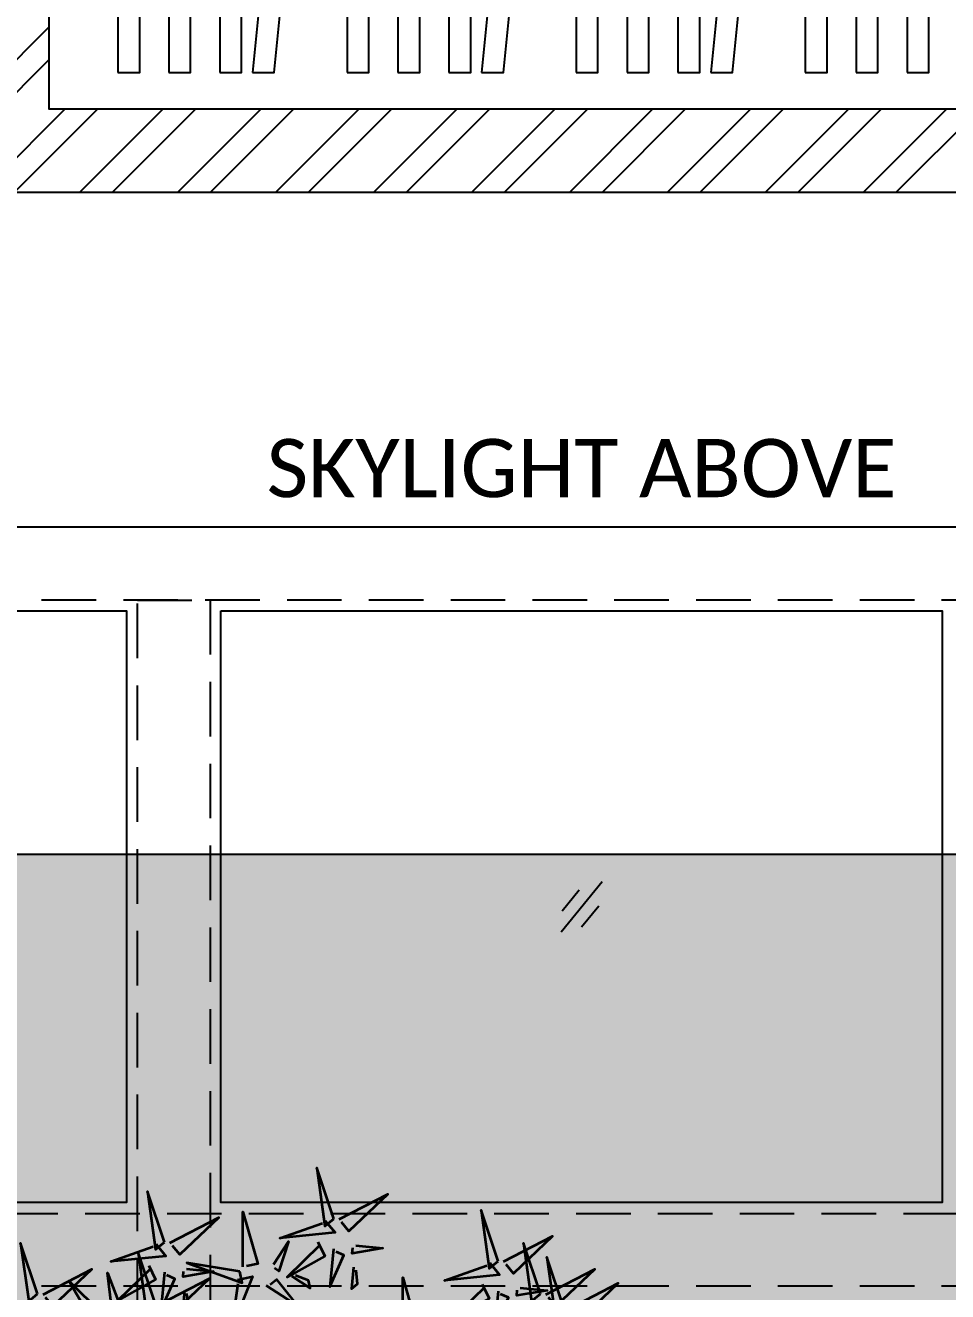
# Model space of a CAD drawing. Header units: millimetres. Extents: x -620 to 17580, y -3355 to 14690.
# Drawn here: x 4528 to 5796, y 7134 to 8875 of the extents above; entities that cross this region are included whole.
import ezdxf

# ---------------------------------------------------------------- set-up
doc = ezdxf.new("R2010")
doc.units = ezdxf.units.MM
doc.header["$LTSCALE"] = 150
doc.linetypes.add('DASHED', pattern=[0.75, 0.5, -0.25])
for name, color, linetype in [('ad-Elevation 10', 8, 'Continuous'), ('ad-Furniture', 8, 'Continuous'), ('ad-Text main', 7, 'Continuous'), ('ad-Wall', 240, 'Continuous'), ('ad-Wall hatch', 8, 'Continuous')]:
    doc.layers.add(name, color=color, linetype=linetype)
doc.layers.add('ad-Glass Sectionline', color=140, linetype='Continuous', true_color=0x00bfff)
doc.layers.add('ad-Landscape', color=7, linetype='Continuous', lineweight=35, true_color=0x007f00)
doc.layers.add('ad-Landscape 2', color=7, linetype='Continuous', lineweight=35, true_color=0x264c00)
doc.styles.get("Standard").update_dxf_attribs({"font": 'calibril.ttf'})

# ---------------------------------------------------------------- blocks, each defined once
blk = doc.blocks.new('zw$42B5')
at = {"layer": 'ad-Wall hatch', "transparency": 33554610}
h = blk.add_hatch(dxfattribs=at)
h.set_pattern_fill('ANSI32', color=256, scale=10)
h.set_pattern_definition([(45, (-1040635.14, 674820.02), (-67.351921, 67.351921), []), (45, (-1040590.24, 674820.02), (-67.351921, 67.351921), [])])
h.paths.add_polyline_path([(12120, 13620), (12120, 10220), (11890, 10220), (11890, 13390), (7240, 13390), (7240, 8645), (4245, 8645), (4245, 8875), (4445, 8875), (4445, 9370), (4560, 9370), (4560, 8760), (7010, 8760), (7010, 10500), (6360, 10500), (6360, 10615), (7010, 10615), (7010, 13390), (4560, 13390), (4560, 10615), (5560, 10615), (5560, 10500), (4445, 10500), (4445, 13390), (230, 13390), (230, 8875), (3345, 8875), (3345, 8645), (3060, 8645), (3060, 4745), (3345, 4745), (3345, 4515), (230, 4515), (230, 230), (4995, 230), (4995, 3130), (6060, 3130), (6060, 3015), (5110, 3015), (5110, 230), (8310, 230), (8310, 3015), (6860, 3015), (6860, 3130), (8310, 3130), (8310, 4630), (5110, 4630), (5110, 3930), (4995, 3930), (4995, 4515), (4245, 4515), (4245, 4745), (8540, 4745), (8540, 230), (9240, 230), (9240, 0), (0, 0), (0, 4745), (2830, 4745), (2830, 8645), (0, 8645), (0, 13620)])
at = {"layer": 'ad-Wall'}
for points in [[(7240, 13390), (7240, 8645), (4245, 8645), (4245, 8875)], [(4560, 9370), (4560, 8760), (7010, 8760), (7010, 10500)]]:
    blk.add_lwpolyline(points, dxfattribs=at)
blk = doc.blocks.new('zw$2978')
at = {"layer": 'ad-Furniture'}
for points in [[(0, 1740), (-600, 1740), (-600, 600), (-2450, 600), (-2450, 0), (0, 0)], [(-2355, 50), (-2325, 50), (-2325, 550), (-2355, 550)], [(-2285, 50), (-2255, 50), (-2255, 550), (-2285, 550)], [(-2215, 50), (-2185, 50), (-2185, 550), (-2215, 550)], [(-2170, 50), (-2140, 50), (-2090, 550), (-2120, 550)], [(-2040, 50), (-2010, 50), (-2010, 550), (-2040, 550)], [(-1970, 50), (-1940, 50), (-1940, 550), (-1970, 550)], [(-1900, 50), (-1870, 50), (-1870, 550), (-1900, 550)], [(-1855, 50), (-1825, 50), (-1775, 550), (-1805, 550)], [(-1725, 50), (-1695, 50), (-1695, 550), (-1725, 550)], [(-1655, 50), (-1625, 50), (-1625, 550), (-1655, 550)], [(-1585, 50), (-1555, 50), (-1555, 550), (-1585, 550)], [(-1540, 50), (-1510, 50), (-1460, 550), (-1490, 550)], [(-1410, 50), (-1380, 50), (-1380, 550), (-1410, 550)], [(-1340, 50), (-1310, 50), (-1310, 550), (-1340, 550)], [(-1270, 50), (-1240, 50), (-1240, 550), (-1270, 550)]]:
    blk.add_lwpolyline(points, close=True, dxfattribs=at)
blk = doc.blocks.new('bamboo')
at = {"layer": 'ad-Landscape 2'}
for points in [[(103.7, 1424.7), (54.4, 1572.3), (77.9, 1403.4), (103.7, 1424.7)], [(-387.8, 1356.5), (-437.1, 1504.1), (-413.6, 1335.2), (-387.8, 1356.5)], [(119.4, 1423.2), (261.4, 1496.7), (147.9, 1388.7), (126.6, 1414.5)], [(-160.7, 1284.9), (-160, 1444.8), (-116.9, 1294.1), (-149.7, 1287.2)], [(581.6, 1302), (532.2, 1449.6), (555.7, 1280.7), (581.6, 1302)], [(-372, 1355), (-230.1, 1428.5), (-343.6, 1320.5), (-364.9, 1346.4)], [(79.4, 1419.1), (107.8, 1384.6), (-52.4, 1368.4), (70.8, 1412)], [(597.3, 1300.4), (739.2, 1374), (625.7, 1265.9), (604.4, 1291.8)], [(-756.4, 1206.5), (-805.8, 1354.1), (-782.2, 1185.2), (-756.4, 1206.5)], [(-412.1, 1350.9), (-383.7, 1316.4), (-543.9, 1300.2), (-420.7, 1343.8)], [(-415.1, 1179.2), (-464.4, 1326.8), (-440.9, 1157.9), (-415.1, 1179.2)], [(-70.9, 1292.4), (-27.7, 1358.5), (-55.4, 1272.9), (-68.6, 1281.5)], [(57.7, 1357.7), (77.5, 1316.1), (-31.5, 1255.3), (64.8, 1349.1)], [(103.3, 1337.4), (92.8, 1227.4), (133.3, 1318.7), (110.4, 1328.8)], [(167.7, 1347.1), (246.3, 1339.5), (157.6, 1324.2), (159.1, 1340)], [(704.4, 1206.5), (655.1, 1354.1), (678.6, 1185.2), (704.4, 1206.5)], [(-433.8, 1289.5), (-414, 1248), (-523, 1187.1), (-426.7, 1280.9)], [(-169.3, 1271.7), (-323, 1296.4), (-162.4, 1238.9), (-169.3, 1271.7)], [(557.2, 1296.4), (585.7, 1261.9), (425.4, 1245.7), (548.6, 1289.3)], [(772.7, 1165.6), (723.3, 1313.2), (746.9, 1144.3), (772.7, 1165.6)], [(-740.7, 1205), (-598.8, 1278.5), (-712.2, 1170.5), (-733.6, 1196.4)], [(-500.1, 1137.3), (-534, 1108.2), (-553.5, 1268), (-507.4, 1145.8)], [(-399.4, 1177.7), (-257.4, 1251.3), (-370.9, 1143.2), (-392.2, 1169.1)], [(-388.2, 1269.3), (-398.7, 1159.2), (-358.2, 1250.5), (-381.1, 1260.6)], [(-323.8, 1278.9), (-245.2, 1271.3), (-333.9, 1256.1), (-332.4, 1271.8)], [(-175.7, 1247.6), (-131.9, 1256.8), (-191.9, 1107.3), (-173.4, 1236.6)], [(-18, 1257.9), (35, 1223.4), (30.4, 1245.3), (-7, 1260.2)], [(161.7, 1284.2), (155.7, 1221.3), (172.9, 1235.5), (168.8, 1275.6)], [(303.5, 1094), (304.2, 1253.9), (347.3, 1103.2), (314.4, 1096.3)], [(720.2, 1205), (862.1, 1278.5), (748.6, 1170.5), (727.3, 1196.4)], [(-561.9, 1157.8), (-603.1, 1137.1), (-666.2, 1244.8), (-570.4, 1150.5)], [(-329.8, 1216), (-335.8, 1153.1), (-318.6, 1167.3), (-322.7, 1207.4)], [(-92.2, 1230.9), (0.4, 1170.5), (-61.7, 1248.7), (-81.3, 1233.2)], [(535.5, 1235), (555.3, 1193.4), (446.4, 1132.5), (542.6, 1226.4)], [(581.2, 1214.7), (570.7, 1104.6), (611.1, 1195.9), (588.3, 1206.1)], [(645.6, 1224.3), (724.2, 1216.7), (635.4, 1201.5), (637, 1217.2)], [(788.4, 1164.1), (930.3, 1237.6), (816.9, 1129.6), (795.5, 1155.5)]]:
    blk.add_lwpolyline(points, dxfattribs=at)
blk = doc.blocks.new('zw$EEF9')
at = {"layer": 'ad-Glass Sectionline'}
for points in [[(-28.2, -34.6), (28.2, 34.6)], [(-26.8, -5.8), (-3.4, 23.4)], [(-0.3, -27.4), (23.6, 1.4)]]:
    blk.add_lwpolyline(points, dxfattribs=at)
blk = doc.blocks.new('$ZCDB_AUDIT_GENERATED_1E8537')
at = {"layer": 'ad-Elevation 10'}
blk.add_lwpolyline([(0, -2980), (3365, -2980), (3365, 0), (0, 0)], close=True, dxfattribs=at)
at = {"layer": 'ad-Elevation 10', "linetype": 'DASHED'}
for points in [[(100, -2880), (3265, -2880), (3265, -100), (100, -100)], [(1071.7, -100), (1171.7, -100), (1171.7, -2880), (1071.7, -2880)], [(100, -943.3), (3265, -943.3), (3265, -1043.3), (100, -1043.3)]]:
    blk.add_lwpolyline(points, close=True, dxfattribs=at)
at = {"layer": 'ad-Glass Sectionline', "transparency": 33554585}
for points in [[(115, -115), (1056.7, -115), (1056.7, -928.3), (115, -928.3)], [(1186.7, -115), (2178.3, -115), (2178.3, -928.3), (1186.7, -928.3)]]:
    blk.add_lwpolyline(points, close=True, dxfattribs=at)
blk.add_blockref('zw$EEF9', (1682.5, -521.7))
blk = doc.blocks.new('$ZCDB_AUDIT_GENERATED_1E8529')
at = {"true_color": 0x7f5f3f, "transparency": 33554610}
h = blk.add_hatch(dxfattribs=at)
h.set_pattern_fill('DOTS', color=37, scale=20, angle=360)
h.set_pattern_definition([(360, (-800139.518, 271344.397), (15.875, 31.75), [0, -31.75])])
h.paths.add_polyline_path([(450, -2530), (2915, -2530), (2915, -450), (450, -450)])
at = {"layer": 'ad-Elevation 10'}
blk.add_lwpolyline([(450, -2530), (2915, -2530), (2915, -450), (450, -450)], close=True, dxfattribs=at)
blk.add_blockref('$ZCDB_AUDIT_GENERATED_1E8537', (0, 0))
at = {"layer": 'ad-Landscape', "linetype": 'Continuous', "xscale": 0.473259546584505, "yscale": 0.473259546584505, "zscale": 0.473259546584505}
blk.add_blockref('bamboo', (1292.6, -1624.9), dxfattribs=at)
at = {"layer": 'ad-Text main', "insert": (1682.5, 80.9), "char_height": 80, "width": 1164.819, "attachment_point": 5}
blk.add_mtext('SKYLIGHT ABOVE', dxfattribs=at)
blk = doc.blocks.new('zw$2927')
at = {"layer": 'ad-Furniture'}
blk.add_blockref('zw$2978', (-5110, -4860), dxfattribs=at)
at = {"layer": 'ad-Furniture', "rotation": 359.9999999999996}
blk.add_blockref('$ZCDB_AUDIT_GENERATED_1E8529', (-8510, -5435), dxfattribs=at)

msp = doc.modelspace()

# ---------------------------------------------------------------- block references
at = {"layer": 'ad-Furniture'}
msp.add_blockref('zw$2927', (12120, 13620), dxfattribs=at)

# ---------------------------------------------------------------- next in the draw order: block references
at = {"layer": 'ad-Wall'}
msp.add_blockref('zw$42B5', (0, 0), dxfattribs=at)

doc.saveas('drawing.dxf')
